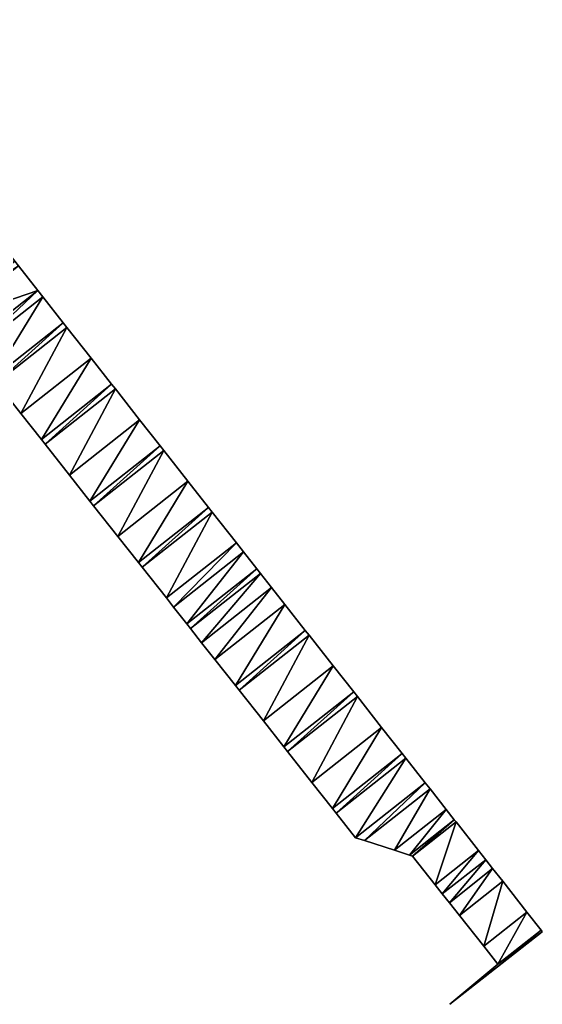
# Model space of a CAD drawing. Header units: metres. Extents: x 12119653 to 12120122, y 3531287 to 3531984.
# Drawn here: x 12120055.5 to 12120122.3, y 3531287.1 to 3531412.9 of the extents above; entities that cross this region are included whole.
import ezdxf

# ---------------------------------------------------------------- set-up
doc = ezdxf.new("R2010")
doc.units = ezdxf.units.M
for name, color, linetype in [('ELEM_04_COMPLETO', 8, 'Continuous'), ('ELEM_04_INFERIOR', 1, 'Continuous'), ('ELEM_04_SUPERIOR', 3, 'Continuous')]:
    doc.layers.add(name, color=color, linetype=linetype)

msp = doc.modelspace()

# ---------------------------------------------------------------- meshes
at = {"layer": 'ELEM_04_COMPLETO'}
mesh = msp.add_polyface(dxfattribs=at)
corners = [(12120070.84, 3531361.79, 10.62), (12120067.75, 3531365.72, 10.65), (12120067.75, 3531365.72, 10.15), (12120067.27, 3531366.32, 10.65), (12120067.27, 3531366.32, 10.15), (12120064.66, 3531369.65, 10.67), (12120064.66, 3531369.65, 10.17), (12120058.3, 3531359.26, 10.27), (12120058.3, 3531359.26, 9.77), (12120061.56, 3531373.58, 10.7), (12120061.56, 3531373.58, 10.2), (12120055.67, 3531362.58, 10.26), (12120052.58, 3531366.5, 10.26), (12120055.67, 3531362.58, 9.76), (12120052.58, 3531366.5, 9.76), (12120061.09, 3531374.18, 10.7), (12120061.09, 3531374.18, 10.2), (12120052.1, 3531367.11, 10.26), (12120052.1, 3531367.11, 9.76), (12120058.47, 3531377.5, 10.72), (12120058.47, 3531377.5, 10.22), (12120049.48, 3531370.43, 10.25), (12120049.48, 3531370.43, 9.75), (12120057.84, 3531378.31, 10.73), (12120057.84, 3531378.31, 10.23), (12120048.84, 3531371.23, 10.25), (12120048.84, 3531371.23, 9.75), (12120055.38, 3531381.43, 10.75), (12120055.38, 3531381.43, 10.25), (12120046.39, 3531374.36, 10.24), (12120046.39, 3531374.36, 9.74), (12120054.9, 3531382.04, 10.75), (12120054.9, 3531382.04, 10.25), (12120045.92, 3531374.97, 10.24), (12120045.92, 3531374.97, 9.74), (12120053.22, 3531384.17, 10.76), (12120053.22, 3531384.17, 10.26), (12120044.24, 3531377.11, 10.24), (12120044.24, 3531377.11, 9.74), (12120052.29, 3531385.36, 10.77), (12120052.29, 3531385.36, 10.27), (12120049.19, 3531389.29, 10.29)]
mesh.append_faces([[corners[k] for k in face] for face in [(0, 1, 2), (1, 3, 4), (1, 4, 2), (3, 5, 6), (3, 6, 4), (7, 5, 3), (6, 8, 4), (5, 9, 10), (5, 10, 6), (11, 9, 5), (12, 9, 11), (12, 11, 13), (12, 13, 14), (10, 14, 13), (10, 13, 6), (9, 15, 16), (9, 16, 10), (12, 15, 9), (17, 15, 12), (17, 12, 14), (17, 14, 18), (16, 18, 14), (14, 10, 16), (15, 19, 20), (15, 20, 16), (17, 19, 15), (21, 19, 17), (21, 17, 18), (21, 18, 22), (20, 22, 18), (20, 18, 16), (19, 23, 24), (19, 24, 20), (21, 23, 19), (25, 23, 21), (24, 26, 22), (22, 20, 24), (23, 27, 28), (23, 28, 24), (29, 27, 23), (29, 23, 25), (24, 30, 26), (28, 30, 24), (27, 31, 32), (27, 32, 28), (33, 31, 27), (32, 34, 28), (31, 35, 36), (31, 36, 32), (37, 35, 31), (36, 38, 32), (35, 39, 40), (35, 40, 36), (39, 41, 40)]])
mesh = msp.add_polyface(dxfattribs=at)
corners = [(12120083.21, 3531346.07, 10.52), (12120080.12, 3531350, 10.55), (12120080.12, 3531350, 10.05), (12120083.21, 3531346.07, 10.02), (12120079.64, 3531350.6, 10.55), (12120079.64, 3531350.6, 10.05), (12120071.16, 3531342.96, 10.3), (12120071.16, 3531342.96, 9.8), (12120077.02, 3531353.93, 10.57), (12120077.02, 3531353.93, 10.07), (12120070.69, 3531343.56, 10.3), (12120068.07, 3531346.88, 10.29), (12120068.07, 3531346.88, 9.79), (12120070.69, 3531343.56, 9.8), (12120073.93, 3531357.86, 10.6), (12120073.93, 3531357.86, 10.1), (12120064.97, 3531350.8, 10.28), (12120064.97, 3531350.8, 9.78), (12120073.46, 3531358.46, 10.6), (12120073.46, 3531358.46, 10.1), (12120064.49, 3531351.41, 10.28), (12120064.49, 3531351.41, 9.78), (12120070.84, 3531361.79, 10.62), (12120070.84, 3531361.79, 10.12), (12120061.87, 3531354.73, 10.28), (12120061.87, 3531354.73, 9.78), (12120067.75, 3531365.72, 10.15), (12120067.75, 3531365.72, 10.65), (12120058.77, 3531358.65, 10.27), (12120058.77, 3531358.65, 9.77), (12120067.27, 3531366.32, 10.65), (12120058.3, 3531359.26, 10.27), (12120058.3, 3531359.26, 9.77), (12120067.27, 3531366.32, 10.15), (12120055.67, 3531362.58, 10.26), (12120064.66, 3531369.65, 10.67), (12120055.67, 3531362.58, 9.76), (12120064.66, 3531369.65, 10.17)]
mesh.append_faces([[corners[k] for k in face] for face in [(0, 1, 2), (0, 2, 3), (1, 4, 5), (1, 5, 2), (6, 4, 1), (7, 2, 5), (4, 8, 9), (4, 9, 5), (10, 8, 4), (11, 8, 10), (9, 12, 13), (9, 13, 5), (8, 14, 15), (8, 15, 9), (11, 14, 8), (16, 14, 11), (16, 11, 12), (16, 12, 17), (15, 17, 12), (15, 12, 9), (14, 18, 19), (14, 19, 15), (16, 18, 14), (20, 18, 16), (20, 16, 17), (20, 17, 21), (19, 21, 17), (17, 15, 19), (18, 22, 23), (18, 23, 19), (20, 22, 18), (24, 22, 20), (24, 20, 21), (24, 21, 25), (23, 25, 21), (23, 21, 19), (22, 26, 23), (24, 27, 22), (28, 27, 24), (28, 24, 25), (28, 25, 29), (26, 29, 25), (26, 25, 23), (28, 30, 27), (31, 30, 28), (31, 28, 29), (31, 29, 32), (33, 32, 29), (29, 26, 33), (34, 35, 31), (34, 31, 32), (34, 32, 36), (37, 36, 32)]])
mesh = msp.add_polyface(dxfattribs=at)
corners = [(12120083.56, 3531327.26, 10.34), (12120086.65, 3531323.33, 10.36), (12120086.65, 3531323.33, 9.86), (12120083.56, 3531327.26, 9.84), (12120083.08, 3531327.86, 10.34), (12120083.08, 3531327.86, 9.84), (12120080.46, 3531331.18, 10.32), (12120089.39, 3531338.21, 10.48), (12120080.46, 3531331.18, 9.82), (12120089.39, 3531338.21, 9.98), (12120087.71, 3531340.35, 10.49), (12120078.77, 3531333.31, 10.31), (12120078.77, 3531333.31, 9.81), (12120087.71, 3531340.35, 9.99), (12120086.3, 3531342.14, 10.5), (12120077.36, 3531335.11, 10.31), (12120077.36, 3531335.11, 9.81), (12120086.3, 3531342.14, 10), (12120085.83, 3531342.75, 10.5), (12120076.88, 3531335.71, 10.31), (12120076.88, 3531335.71, 9.81), (12120085.83, 3531342.75, 10), (12120084.13, 3531344.91, 10.51), (12120084.13, 3531344.91, 10.01), (12120075.18, 3531337.87, 10.3), (12120075.18, 3531337.87, 9.8), (12120083.21, 3531346.07, 10.52), (12120083.21, 3531346.07, 10.02), (12120074.26, 3531339.03, 10.3), (12120074.26, 3531339.03, 9.8), (12120080.12, 3531350, 10.55), (12120071.16, 3531342.96, 10.3), (12120071.16, 3531342.96, 9.8), (12120080.12, 3531350, 10.05), (12120070.69, 3531343.56, 10.3), (12120079.64, 3531350.6, 10.55), (12120070.69, 3531343.56, 9.8), (12120079.64, 3531350.6, 10.05), (12120068.07, 3531346.88, 10.29), (12120068.07, 3531346.88, 9.79)]
mesh.append_faces([[corners[k] for k in face] for face in [(0, 1, 2), (0, 2, 3), (4, 0, 3), (4, 3, 5), (6, 7, 4), (6, 4, 5), (6, 5, 8), (9, 8, 5), (6, 10, 7), (11, 10, 6), (11, 6, 8), (11, 8, 12), (13, 12, 8), (11, 14, 10), (15, 14, 11), (15, 11, 12), (15, 12, 16), (17, 16, 12), (17, 12, 13), (15, 18, 14), (19, 18, 15), (19, 15, 16), (19, 16, 20), (21, 20, 16), (16, 17, 21), (18, 22, 23), (18, 23, 21), (19, 22, 18), (24, 22, 19), (24, 19, 20), (24, 20, 25), (23, 25, 20), (23, 20, 21), (22, 26, 27), (22, 27, 23), (24, 26, 22), (28, 26, 24), (28, 24, 25), (28, 25, 29), (27, 29, 25), (27, 25, 23), (28, 30, 26), (31, 30, 28), (31, 28, 29), (31, 29, 32), (33, 32, 29), (33, 29, 27), (34, 35, 31), (34, 31, 32), (34, 32, 36), (37, 36, 32), (38, 34, 36), (38, 36, 39)]])
mesh = msp.add_polyface(dxfattribs=at)
corners = [(12120107.33, 3531315.43, 9.97), (12120104.85, 3531318.57, 10.46), (12120104.85, 3531318.57, 9.96), (12120104.38, 3531319.17, 10.46), (12120104.38, 3531319.17, 9.96), (12120101.76, 3531322.5, 10.45), (12120101.76, 3531322.5, 9.95), (12120095.47, 3531312.16, 10.42), (12120095.47, 3531312.16, 9.92), (12120098.67, 3531326.43, 10.45), (12120098.67, 3531326.43, 9.95), (12120092.85, 3531315.48, 10.4), (12120089.75, 3531319.41, 10.38), (12120092.85, 3531315.48, 9.9), (12120089.75, 3531319.41, 9.88), (12120098.19, 3531327.03, 10.45), (12120098.19, 3531327.03, 9.95), (12120089.28, 3531320.01, 10.38), (12120089.28, 3531320.01, 9.88), (12120095.58, 3531330.35, 10.46), (12120095.58, 3531330.35, 9.96), (12120086.65, 3531323.33, 10.36), (12120086.65, 3531323.33, 9.86), (12120092.49, 3531334.28, 10.47), (12120092.49, 3531334.28, 9.97), (12120083.56, 3531327.26, 10.34), (12120083.56, 3531327.26, 9.84), (12120092.01, 3531334.89, 10.47), (12120092.01, 3531334.89, 9.97), (12120083.08, 3531327.86, 10.34), (12120083.08, 3531327.86, 9.84), (12120089.39, 3531338.21, 10.48), (12120089.39, 3531338.21, 9.98), (12120087.71, 3531340.35, 10.49), (12120087.71, 3531340.35, 9.99), (12120080.46, 3531331.18, 9.82), (12120086.3, 3531342.14, 10.5), (12120086.3, 3531342.14, 10), (12120085.83, 3531342.75, 10.5), (12120085.83, 3531342.75, 10)]
mesh.append_faces([[corners[k] for k in face] for face in [(0, 1, 2), (2, 3, 4), (1, 3, 2), (4, 5, 6), (3, 5, 4), (5, 3, 7), (6, 8, 4), (6, 9, 10), (5, 9, 6), (9, 5, 11), (12, 9, 11), (12, 11, 13), (12, 13, 14), (10, 14, 13), (10, 13, 6), (9, 15, 16), (9, 16, 10), (12, 15, 9), (17, 15, 12), (17, 12, 14), (17, 14, 18), (16, 18, 14), (16, 14, 10), (15, 19, 20), (15, 20, 16), (17, 19, 15), (21, 19, 17), (21, 17, 18), (21, 18, 22), (20, 22, 18), (20, 18, 16), (19, 23, 24), (19, 24, 20), (21, 23, 19), (25, 23, 21), (24, 26, 22), (24, 22, 20), (23, 27, 28), (23, 28, 24), (25, 27, 23), (29, 27, 25), (28, 30, 26), (26, 24, 28), (27, 31, 32), (27, 32, 28), (29, 31, 27), (32, 30, 28), (31, 33, 34), (31, 34, 32), (34, 35, 32), (33, 36, 37), (33, 37, 34), (36, 38, 39), (36, 39, 37)]])
mesh = msp.add_polyface(dxfattribs=at)
corners = [(12120109.51, 3531301.26, 11.1), (12120110.41, 3531300.12, 11.1), (12120110.41, 3531300.12, 10.6), (12120109.51, 3531301.26, 10.6), (12120108.59, 3531302.42, 11.1), (12120108.59, 3531302.42, 10.6), (12120105.71, 3531306.06, 11.1), (12120111.26, 3531310.43, 10.49), (12120105.71, 3531306.06, 10.6), (12120111.26, 3531310.43, 9.99), (12120111.04, 3531310.71, 10.49), (12120105.3, 3531306.19, 11.06), (12120105.3, 3531306.19, 10.56), (12120111.04, 3531310.71, 9.99), (12120110.01, 3531312.01, 10.48), (12120103.41, 3531306.81, 10.89), (12120103.41, 3531306.81, 10.39), (12120110.01, 3531312.01, 9.98), (12120107.95, 3531314.64, 10.47), (12120107.95, 3531314.64, 9.97), (12120099.57, 3531308.05, 10.54), (12120099.57, 3531308.05, 10.04), (12120107.33, 3531315.43, 10.47), (12120107.33, 3531315.43, 9.97), (12120098.42, 3531308.42, 10.44), (12120098.42, 3531308.42, 9.94), (12120104.85, 3531318.57, 10.46), (12120095.95, 3531311.56, 10.42), (12120095.95, 3531311.56, 9.92), (12120104.85, 3531318.57, 9.96), (12120104.38, 3531319.17, 10.46), (12120095.47, 3531312.16, 10.42), (12120095.47, 3531312.16, 9.92), (12120104.38, 3531319.17, 9.96), (12120092.85, 3531315.48, 10.4), (12120101.76, 3531322.5, 10.45), (12120092.85, 3531315.48, 9.9), (12120101.76, 3531322.5, 9.95)]
mesh.append_faces([[corners[k] for k in face] for face in [(0, 1, 2), (0, 2, 3), (4, 0, 3), (4, 3, 5), (6, 7, 4), (6, 4, 5), (6, 5, 8), (9, 8, 5), (6, 10, 7), (11, 10, 6), (8, 12, 11), (8, 11, 6), (13, 8, 9), (12, 8, 13), (14, 10, 11), (15, 14, 11), (12, 16, 15), (12, 15, 11), (17, 12, 13), (16, 12, 17), (17, 18, 19), (14, 18, 17), (18, 14, 15), (20, 18, 15), (16, 21, 20), (16, 20, 15), (19, 16, 17), (21, 16, 19), (19, 22, 23), (18, 22, 19), (20, 22, 18), (24, 22, 20), (21, 25, 24), (21, 24, 20), (21, 19, 23), (25, 21, 23), (22, 26, 23), (26, 22, 24), (27, 26, 24), (27, 24, 25), (27, 25, 28), (29, 28, 25), (29, 25, 23), (27, 30, 26), (31, 30, 27), (31, 27, 28), (31, 28, 32), (33, 32, 28), (33, 28, 29), (34, 35, 31), (34, 31, 32), (34, 32, 36), (37, 36, 32)]])
mesh = msp.add_polyface(dxfattribs=at)
corners = [(12120122.28, 3531296.42, 10.08), (12120110.49, 3531287.15, 9.33), (12120110.49, 3531287.15, 9.83), (12120122.28, 3531296.42, 10.58), (12120122.13, 3531296.62, 10.57), (12120122.13, 3531296.62, 10.07), (12120116.62, 3531292.28, 11.1), (12120116.62, 3531292.28, 10.6), (12120120.32, 3531298.92, 10.56), (12120120.32, 3531298.92, 10.06), (12120114.8, 3531294.58, 11.1), (12120114.8, 3531294.58, 10.6), (12120117.22, 3531302.85, 10.53), (12120117.22, 3531302.85, 10.03), (12120111.69, 3531298.5, 11.1), (12120111.69, 3531298.5, 10.6), (12120115.94, 3531304.48, 10.52), (12120115.94, 3531304.48, 10.02), (12120110.41, 3531300.12, 11.1), (12120110.41, 3531300.12, 10.6), (12120115.05, 3531305.61, 10.52), (12120115.05, 3531305.61, 10.02), (12120109.51, 3531301.26, 11.1), (12120109.51, 3531301.26, 10.6), (12120114.13, 3531306.78, 10.51), (12120114.13, 3531306.78, 10.01), (12120108.59, 3531302.42, 11.1), (12120108.59, 3531302.42, 10.6), (12120111.26, 3531310.43, 10.49), (12120111.26, 3531310.43, 9.99), (12120111.04, 3531310.71, 10.49), (12120111.04, 3531310.71, 9.99), (12120110.01, 3531312.01, 10.48), (12120110.01, 3531312.01, 9.98)]
mesh.append_faces([[corners[k] for k in face] for face in [(0, 1, 2), (0, 2, 3), (4, 5, 0), (3, 4, 0), (6, 4, 3), (3, 2, 6), (2, 7, 6), (1, 7, 2), (5, 7, 0), (1, 0, 7), (5, 8, 9), (4, 8, 5), (8, 4, 6), (10, 8, 6), (10, 6, 7), (10, 7, 11), (9, 11, 7), (9, 7, 5), (9, 12, 13), (8, 12, 9), (12, 8, 10), (14, 12, 10), (14, 10, 11), (14, 11, 15), (13, 15, 11), (13, 11, 9), (13, 16, 17), (12, 16, 13), (16, 12, 14), (18, 16, 14), (18, 14, 15), (18, 15, 19), (17, 19, 15), (17, 15, 13), (17, 20, 21), (16, 20, 17), (20, 16, 18), (22, 20, 18), (21, 23, 19), (21, 19, 17), (21, 24, 25), (20, 24, 21), (24, 20, 22), (26, 24, 22), (25, 27, 23), (25, 23, 21), (25, 28, 29), (24, 28, 25), (28, 24, 26), (29, 27, 25), (30, 31, 29), (28, 30, 29), (31, 32, 33), (30, 32, 31)]])
at = {"layer": 'ELEM_04_INFERIOR'}
mesh = msp.add_polyface(dxfattribs=at)
corners = [(12120071.16, 3531342.96, 9.8), (12120080.12, 3531350, 10.05), (12120079.64, 3531350.6, 10.05), (12120077.02, 3531353.93, 10.07), (12120068.07, 3531346.88, 9.79), (12120070.69, 3531343.56, 9.8), (12120073.93, 3531357.86, 10.1), (12120064.97, 3531350.8, 9.78), (12120073.46, 3531358.46, 10.1), (12120064.49, 3531351.41, 9.78), (12120070.84, 3531361.79, 10.12), (12120061.87, 3531354.73, 9.78), (12120067.75, 3531365.72, 10.15), (12120058.77, 3531358.65, 9.77), (12120067.27, 3531366.32, 10.15), (12120058.3, 3531359.26, 9.77), (12120064.66, 3531369.65, 10.17), (12120055.67, 3531362.58, 9.76), (12120061.56, 3531373.58, 10.2), (12120052.58, 3531366.5, 9.76), (12120061.09, 3531374.18, 10.2), (12120052.1, 3531367.11, 9.76), (12120058.47, 3531377.5, 10.22), (12120049.48, 3531370.43, 9.75), (12120057.84, 3531378.31, 10.23), (12120048.84, 3531371.23, 9.75), (12120046.39, 3531374.36, 9.74), (12120055.38, 3531381.43, 10.25), (12120045.92, 3531374.97, 9.74), (12120054.9, 3531382.04, 10.25), (12120044.24, 3531377.11, 9.74), (12120053.22, 3531384.17, 10.26), (12120043.31, 3531378.3, 9.74), (12120052.29, 3531385.36, 10.27), (12120040.22, 3531382.23, 9.73), (12120049.19, 3531389.29, 10.29), (12120039.75, 3531382.84, 9.73), (12120048.72, 3531389.9, 10.3), (12120037.14, 3531386.17, 9.72), (12120046.1, 3531393.22, 10.31), (12120034.06, 3531390.1, 9.72), (12120043.01, 3531397.15, 10.32), (12120033.58, 3531390.71, 9.72), (12120042.54, 3531397.75, 10.32), (12120030.97, 3531394.04, 9.71), (12120039.92, 3531401.08, 10.33), (12120030.92, 3531394.11, 9.71), (12120039.86, 3531401.15, 10.33), (12120027.89, 3531397.98, 9.71), (12120036.83, 3531405.01, 10.33), (12120027.42, 3531398.58, 9.7), (12120036.35, 3531405.61, 10.33), (12120024.81, 3531401.91, 9.7), (12120033.73, 3531408.94, 10.32), (12120021.72, 3531405.85, 9.69), (12120030.64, 3531412.87, 10.31), (12120021.25, 3531406.45, 9.69)]
mesh.append_faces([[corners[k] for k in face] for face in [(0, 1, 2), (3, 4, 5), (3, 5, 2), (6, 7, 4), (6, 4, 3), (8, 9, 7), (7, 6, 8), (10, 11, 9), (10, 9, 8), (12, 13, 11), (12, 11, 10), (14, 15, 13), (13, 12, 14), (16, 17, 15), (16, 15, 14), (18, 19, 17), (18, 17, 16), (20, 21, 19), (19, 18, 20), (22, 23, 21), (22, 21, 20), (24, 25, 23), (23, 22, 24), (24, 26, 25), (27, 26, 24), (27, 28, 26), (29, 28, 27), (29, 30, 28), (31, 30, 29), (31, 32, 30), (33, 32, 31), (33, 34, 32), (35, 34, 33), (35, 36, 34), (37, 36, 35), (37, 38, 36), (39, 38, 37), (39, 40, 38), (41, 40, 39), (41, 42, 40), (43, 42, 41), (43, 44, 42), (45, 44, 43), (45, 46, 44), (47, 46, 45), (47, 48, 46), (49, 48, 47), (49, 50, 48), (51, 50, 49), (51, 52, 50), (53, 52, 51), (53, 54, 52), (55, 56, 54)]])
mesh = msp.add_polyface(dxfattribs=at)
corners = [(12120122.13, 3531296.62, 10.07), (12120116.62, 3531292.28, 10.6), (12120122.28, 3531296.42, 10.08), (12120110.49, 3531287.15, 9.33), (12120120.32, 3531298.92, 10.06), (12120114.8, 3531294.58, 10.6), (12120117.22, 3531302.85, 10.03), (12120111.69, 3531298.5, 10.6), (12120115.94, 3531304.48, 10.02), (12120110.41, 3531300.12, 10.6), (12120115.05, 3531305.61, 10.02), (12120109.51, 3531301.26, 10.6), (12120114.13, 3531306.78, 10.01), (12120108.59, 3531302.42, 10.6), (12120111.26, 3531310.43, 9.99), (12120105.71, 3531306.06, 10.6), (12120111.04, 3531310.71, 9.99), (12120105.3, 3531306.19, 10.56), (12120110.01, 3531312.01, 9.98), (12120103.41, 3531306.81, 10.39), (12120107.95, 3531314.64, 9.97), (12120099.57, 3531308.05, 10.04), (12120107.33, 3531315.43, 9.97), (12120098.42, 3531308.42, 9.94), (12120104.85, 3531318.57, 9.96), (12120095.95, 3531311.56, 9.92), (12120104.38, 3531319.17, 9.96), (12120095.47, 3531312.16, 9.92), (12120101.76, 3531322.5, 9.95), (12120092.85, 3531315.48, 9.9), (12120098.67, 3531326.43, 9.95), (12120089.75, 3531319.41, 9.88), (12120098.19, 3531327.03, 9.95), (12120089.28, 3531320.01, 9.88), (12120095.58, 3531330.35, 9.96), (12120086.65, 3531323.33, 9.86), (12120092.49, 3531334.28, 9.97), (12120083.56, 3531327.26, 9.84), (12120092.01, 3531334.89, 9.97), (12120083.08, 3531327.86, 9.84), (12120089.39, 3531338.21, 9.98), (12120080.46, 3531331.18, 9.82), (12120087.71, 3531340.35, 9.99), (12120078.77, 3531333.31, 9.81), (12120086.3, 3531342.14, 10), (12120077.36, 3531335.11, 9.81), (12120085.83, 3531342.75, 10), (12120076.88, 3531335.71, 9.81), (12120084.13, 3531344.91, 10.01), (12120075.18, 3531337.87, 9.8), (12120083.21, 3531346.07, 10.02), (12120074.26, 3531339.03, 9.8), (12120080.12, 3531350, 10.05), (12120071.16, 3531342.96, 9.8), (12120079.64, 3531350.6, 10.05), (12120070.69, 3531343.56, 9.8)]
mesh.append_faces([[corners[k] for k in face] for face in [(0, 1, 2), (3, 2, 1), (4, 5, 1), (4, 1, 0), (6, 7, 5), (6, 5, 4), (8, 9, 7), (8, 7, 6), (10, 11, 9), (10, 9, 8), (12, 13, 11), (12, 11, 10), (14, 15, 13), (14, 13, 12), (16, 15, 14), (17, 15, 16), (18, 17, 16), (19, 17, 18), (20, 19, 18), (21, 19, 20), (21, 20, 22), (23, 21, 22), (24, 25, 23), (24, 23, 22), (26, 27, 25), (26, 25, 24), (28, 29, 27), (28, 27, 26), (30, 31, 29), (30, 29, 28), (32, 33, 31), (32, 31, 30), (34, 35, 33), (34, 33, 32), (36, 37, 35), (36, 35, 34), (38, 39, 37), (37, 36, 38), (40, 41, 39), (40, 39, 38), (42, 43, 41), (42, 41, 40), (44, 45, 43), (44, 43, 42), (46, 47, 45), (45, 44, 46), (48, 49, 47), (48, 47, 46), (50, 51, 49), (50, 49, 48), (52, 53, 51), (52, 51, 50), (54, 55, 53)]])
at = {"layer": 'ELEM_04_SUPERIOR'}
mesh = msp.add_polyface(dxfattribs=at)
corners = [(12120071.16, 3531342.96, 10.3), (12120079.64, 3531350.6, 10.55), (12120080.12, 3531350, 10.55), (12120070.69, 3531343.56, 10.3), (12120077.02, 3531353.93, 10.57), (12120068.07, 3531346.88, 10.29), (12120073.93, 3531357.86, 10.6), (12120064.97, 3531350.8, 10.28), (12120073.46, 3531358.46, 10.6), (12120064.49, 3531351.41, 10.28), (12120070.84, 3531361.79, 10.62), (12120061.87, 3531354.73, 10.28), (12120067.75, 3531365.72, 10.65), (12120058.77, 3531358.65, 10.27), (12120067.27, 3531366.32, 10.65), (12120058.3, 3531359.26, 10.27), (12120064.66, 3531369.65, 10.67), (12120055.67, 3531362.58, 10.26), (12120061.56, 3531373.58, 10.7), (12120052.58, 3531366.5, 10.26), (12120061.09, 3531374.18, 10.7), (12120052.1, 3531367.11, 10.26), (12120058.47, 3531377.5, 10.72), (12120049.48, 3531370.43, 10.25), (12120057.84, 3531378.31, 10.73), (12120048.84, 3531371.23, 10.25), (12120046.39, 3531374.36, 10.24), (12120055.38, 3531381.43, 10.75), (12120045.92, 3531374.97, 10.24), (12120054.9, 3531382.04, 10.75), (12120044.24, 3531377.11, 10.24), (12120053.22, 3531384.17, 10.76), (12120043.31, 3531378.3, 10.24), (12120052.29, 3531385.36, 10.77), (12120040.22, 3531382.23, 10.23), (12120049.19, 3531389.29, 10.79), (12120039.75, 3531382.84, 10.23), (12120048.72, 3531389.9, 10.8), (12120037.14, 3531386.17, 10.22), (12120046.1, 3531393.22, 10.81), (12120034.06, 3531390.1, 10.22), (12120043.01, 3531397.15, 10.82), (12120033.58, 3531390.71, 10.22), (12120042.54, 3531397.75, 10.82), (12120030.97, 3531394.04, 10.21), (12120039.92, 3531401.08, 10.83), (12120030.92, 3531394.11, 10.21), (12120039.86, 3531401.15, 10.83), (12120027.89, 3531397.98, 10.21), (12120036.83, 3531405.01, 10.83), (12120027.42, 3531398.58, 10.2), (12120036.35, 3531405.61, 10.83), (12120024.81, 3531401.91, 10.2), (12120033.73, 3531408.94, 10.82), (12120021.72, 3531405.85, 10.19), (12120021.25, 3531406.45, 10.19), (12120030.64, 3531412.87, 10.81)]
mesh.append_faces([[corners[k] for k in face] for face in [(0, 1, 2), (3, 4, 1), (5, 4, 3), (5, 6, 4), (7, 6, 5), (7, 8, 6), (9, 8, 7), (9, 10, 8), (11, 10, 9), (11, 12, 10), (13, 12, 11), (13, 14, 12), (15, 14, 13), (15, 16, 14), (17, 16, 15), (17, 18, 16), (19, 18, 17), (19, 20, 18), (21, 20, 19), (21, 22, 20), (23, 22, 21), (23, 24, 22), (25, 24, 23), (26, 27, 24), (26, 24, 25), (28, 29, 27), (28, 27, 26), (30, 31, 29), (30, 29, 28), (32, 33, 31), (32, 31, 30), (34, 35, 33), (34, 33, 32), (36, 37, 35), (36, 35, 34), (38, 39, 37), (38, 37, 36), (40, 41, 39), (40, 39, 38), (42, 43, 41), (42, 41, 40), (44, 45, 43), (44, 43, 42), (46, 47, 45), (46, 45, 44), (48, 49, 47), (48, 47, 46), (50, 51, 49), (50, 49, 48), (52, 53, 51), (52, 51, 50), (54, 53, 52), (55, 56, 54)]])
mesh = msp.add_polyface(dxfattribs=at)
corners = [(12120116.62, 3531292.28, 11.1), (12120122.13, 3531296.62, 10.57), (12120122.28, 3531296.42, 10.58), (12120110.49, 3531287.15, 9.83), (12120120.32, 3531298.92, 10.56), (12120114.8, 3531294.58, 11.1), (12120117.22, 3531302.85, 10.53), (12120111.69, 3531298.5, 11.1), (12120115.94, 3531304.48, 10.52), (12120110.41, 3531300.12, 11.1), (12120115.05, 3531305.61, 10.52), (12120109.51, 3531301.26, 11.1), (12120114.13, 3531306.78, 10.51), (12120108.59, 3531302.42, 11.1), (12120111.26, 3531310.43, 10.49), (12120105.71, 3531306.06, 11.1), (12120111.04, 3531310.71, 10.49), (12120105.3, 3531306.19, 11.06), (12120110.01, 3531312.01, 10.48), (12120103.41, 3531306.81, 10.89), (12120107.95, 3531314.64, 10.47), (12120099.57, 3531308.05, 10.54), (12120107.33, 3531315.43, 10.47), (12120098.42, 3531308.42, 10.44), (12120104.85, 3531318.57, 10.46), (12120095.95, 3531311.56, 10.42), (12120104.38, 3531319.17, 10.46), (12120095.47, 3531312.16, 10.42), (12120101.76, 3531322.5, 10.45), (12120092.85, 3531315.48, 10.4), (12120098.67, 3531326.43, 10.45), (12120089.75, 3531319.41, 10.38), (12120098.19, 3531327.03, 10.45), (12120089.28, 3531320.01, 10.38), (12120095.58, 3531330.35, 10.46), (12120086.65, 3531323.33, 10.36), (12120092.49, 3531334.28, 10.47), (12120083.56, 3531327.26, 10.34), (12120092.01, 3531334.89, 10.47), (12120083.08, 3531327.86, 10.34), (12120089.39, 3531338.21, 10.48), (12120080.46, 3531331.18, 10.32), (12120087.71, 3531340.35, 10.49), (12120078.77, 3531333.31, 10.31), (12120086.3, 3531342.14, 10.5), (12120077.36, 3531335.11, 10.31), (12120085.83, 3531342.75, 10.5), (12120076.88, 3531335.71, 10.31), (12120084.13, 3531344.91, 10.51), (12120075.18, 3531337.87, 10.3), (12120083.21, 3531346.07, 10.52), (12120074.26, 3531339.03, 10.3), (12120080.12, 3531350, 10.55), (12120071.16, 3531342.96, 10.3), (12120070.69, 3531343.56, 10.3), (12120079.64, 3531350.6, 10.55)]
mesh.append_faces([[corners[k] for k in face] for face in [(0, 1, 2), (2, 3, 0), (4, 1, 0), (5, 4, 0), (6, 4, 5), (7, 6, 5), (8, 6, 7), (9, 8, 7), (10, 8, 9), (11, 10, 9), (12, 10, 11), (13, 12, 11), (14, 12, 13), (15, 14, 13), (15, 16, 14), (17, 16, 15), (18, 16, 17), (19, 18, 17), (20, 18, 19), (21, 20, 19), (21, 22, 20), (23, 22, 21), (24, 22, 23), (25, 24, 23), (25, 26, 24), (27, 26, 25), (28, 26, 27), (29, 28, 27), (30, 28, 29), (31, 30, 29), (31, 32, 30), (33, 32, 31), (33, 34, 32), (35, 34, 33), (35, 36, 34), (37, 36, 35), (37, 38, 36), (39, 38, 37), (39, 40, 38), (41, 40, 39), (41, 42, 40), (43, 42, 41), (43, 44, 42), (45, 44, 43), (45, 46, 44), (47, 46, 45), (47, 48, 46), (49, 48, 47), (49, 50, 48), (51, 50, 49), (51, 52, 50), (53, 52, 51), (54, 55, 53)]])

doc.saveas('drawing.dxf')
